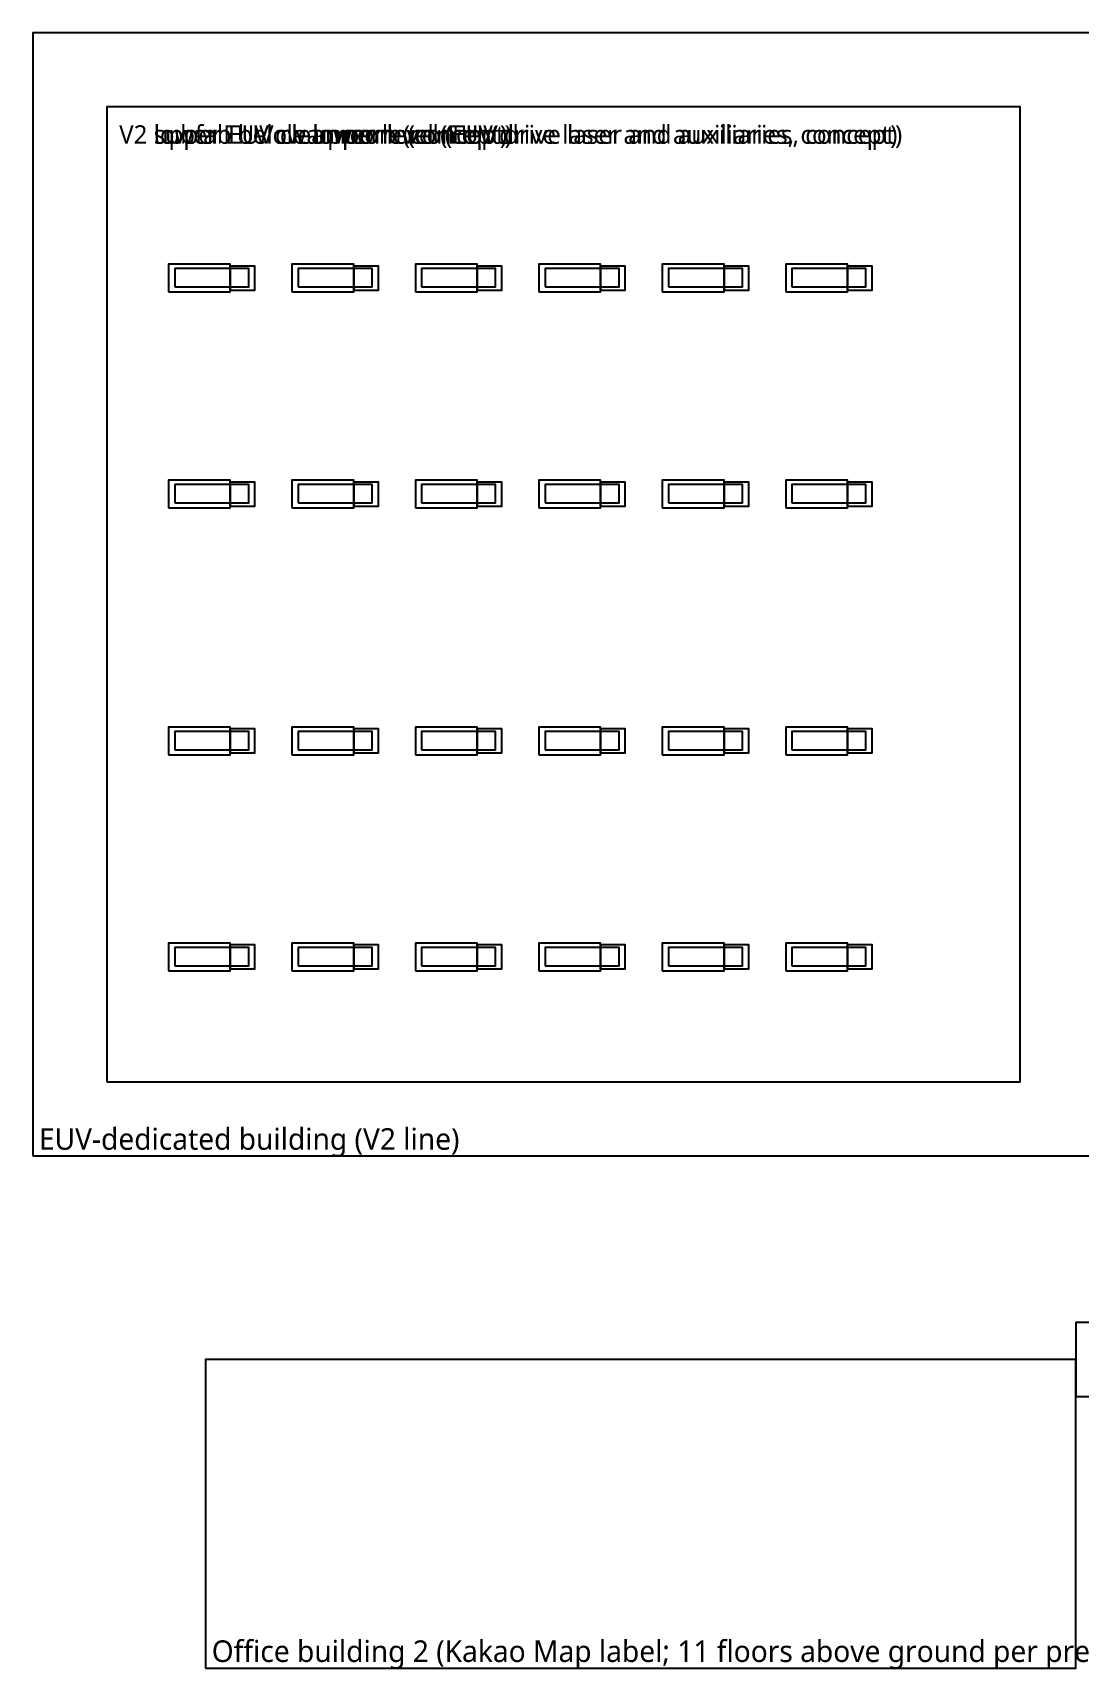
# Model space of a CAD drawing. Header units: metres. Extents: x -1640 to 1560, y -268 to 2338.
# Drawn here: x -522 to -352.3, y 1501.8 to 1767 of the extents above; entities that cross this region are included whole.
import ezdxf

# ---------------------------------------------------------------- set-up
doc = ezdxf.new("R2010")
doc.units = ezdxf.units.M
for name, color, linetype in [('AUX', 8, 'Continuous'), ('TEXT', 7, 'Continuous'), ('V2-L_EUV', 4, 'Continuous'), ('V2-L_EUVAUX', 1, 'Continuous'), ('V2-L_TEXT', 7, 'Continuous'), ('V2-L_ZONE', 3, 'Continuous'), ('V2-U_EUV', 4, 'Continuous'), ('V2-U_EUVAUX', 1, 'Continuous'), ('V2-U_TEXT', 7, 'Continuous'), ('V2-U_ZONE', 3, 'Continuous')]:
    doc.layers.add(name, color=color, linetype=linetype)
doc.styles.add('KO', font='malgun.ttf')

msp = doc.modelspace()

# ---------------------------------------------------------------- linework, layer by layer
at = {"layer": 'AUX'}
for points in [[(-522, 1585), (-350, 1585), (-350, 1767), (-522, 1767)], [(-353, 1546), (-309, 1546), (-309, 1558), (-353, 1558)], [(-494, 1502), (-353, 1502), (-353, 1552), (-494, 1552)]]:
    msp.add_lwpolyline(points, close=True, dxfattribs=at)
at = {"layer": 'V2-L_EUV'}
for points in [[(-500, 1725), (-490, 1725), (-490, 1729.5), (-500, 1729.5)], [(-490, 1725.3), (-486, 1725.3), (-486, 1729.2), (-490, 1729.2)], [(-480, 1725), (-470, 1725), (-470, 1729.5), (-480, 1729.5)], [(-470, 1725.3), (-466, 1725.3), (-466, 1729.2), (-470, 1729.2)], [(-460, 1725), (-450, 1725), (-450, 1729.5), (-460, 1729.5)], [(-450, 1725.3), (-446, 1725.3), (-446, 1729.2), (-450, 1729.2)], [(-440, 1725), (-430, 1725), (-430, 1729.5), (-440, 1729.5)], [(-430, 1725.3), (-426, 1725.3), (-426, 1729.2), (-430, 1729.2)], [(-420, 1725), (-410, 1725), (-410, 1729.5), (-420, 1729.5)], [(-410, 1725.3), (-406, 1725.3), (-406, 1729.2), (-410, 1729.2)], [(-400, 1725), (-390, 1725), (-390, 1729.5), (-400, 1729.5)], [(-390, 1725.3), (-386, 1725.3), (-386, 1729.2), (-390, 1729.2)], [(-500, 1690), (-490, 1690), (-490, 1694.5), (-500, 1694.5)], [(-480, 1690), (-470, 1690), (-470, 1694.5), (-480, 1694.5)], [(-460, 1690), (-450, 1690), (-450, 1694.5), (-460, 1694.5)], [(-440, 1690), (-430, 1690), (-430, 1694.5), (-440, 1694.5)], [(-420, 1690), (-410, 1690), (-410, 1694.5), (-420, 1694.5)], [(-400, 1690), (-390, 1690), (-390, 1694.5), (-400, 1694.5)], [(-490, 1690.3), (-486, 1690.3), (-486, 1694.2), (-490, 1694.2)], [(-470, 1690.3), (-466, 1690.3), (-466, 1694.2), (-470, 1694.2)], [(-450, 1690.3), (-446, 1690.3), (-446, 1694.2), (-450, 1694.2)], [(-430, 1690.3), (-426, 1690.3), (-426, 1694.2), (-430, 1694.2)], [(-410, 1690.3), (-406, 1690.3), (-406, 1694.2), (-410, 1694.2)], [(-390, 1690.3), (-386, 1690.3), (-386, 1694.2), (-390, 1694.2)], [(-500, 1650), (-490, 1650), (-490, 1654.5), (-500, 1654.5)], [(-490, 1650.3), (-486, 1650.3), (-486, 1654.2), (-490, 1654.2)], [(-480, 1650), (-470, 1650), (-470, 1654.5), (-480, 1654.5)], [(-470, 1650.3), (-466, 1650.3), (-466, 1654.2), (-470, 1654.2)], [(-460, 1650), (-450, 1650), (-450, 1654.5), (-460, 1654.5)], [(-450, 1650.3), (-446, 1650.3), (-446, 1654.2), (-450, 1654.2)], [(-440, 1650), (-430, 1650), (-430, 1654.5), (-440, 1654.5)], [(-430, 1650.3), (-426, 1650.3), (-426, 1654.2), (-430, 1654.2)], [(-420, 1650), (-410, 1650), (-410, 1654.5), (-420, 1654.5)], [(-410, 1650.3), (-406, 1650.3), (-406, 1654.2), (-410, 1654.2)], [(-400, 1650), (-390, 1650), (-390, 1654.5), (-400, 1654.5)], [(-390, 1650.3), (-386, 1650.3), (-386, 1654.2), (-390, 1654.2)], [(-500, 1615), (-490, 1615), (-490, 1619.5), (-500, 1619.5)], [(-490, 1615.3), (-486, 1615.3), (-486, 1619.2), (-490, 1619.2)], [(-480, 1615), (-470, 1615), (-470, 1619.5), (-480, 1619.5)], [(-470, 1615.3), (-466, 1615.3), (-466, 1619.2), (-470, 1619.2)], [(-460, 1615), (-450, 1615), (-450, 1619.5), (-460, 1619.5)], [(-450, 1615.3), (-446, 1615.3), (-446, 1619.2), (-450, 1619.2)], [(-440, 1615), (-430, 1615), (-430, 1619.5), (-440, 1619.5)], [(-430, 1615.3), (-426, 1615.3), (-426, 1619.2), (-430, 1619.2)], [(-420, 1615), (-410, 1615), (-410, 1619.5), (-420, 1619.5)], [(-410, 1615.3), (-406, 1615.3), (-406, 1619.2), (-410, 1619.2)], [(-400, 1615), (-390, 1615), (-390, 1619.5), (-400, 1619.5)], [(-390, 1615.3), (-386, 1615.3), (-386, 1619.2), (-390, 1619.2)]]:
    msp.add_lwpolyline(points, close=True, dxfattribs=at)
at = {"layer": 'V2-L_EUVAUX'}
for points in [[(-499, 1725.8), (-487, 1725.8), (-487, 1728.8), (-499, 1728.8)], [(-479, 1725.8), (-467, 1725.8), (-467, 1728.8), (-479, 1728.8)], [(-459, 1725.8), (-447, 1725.8), (-447, 1728.8), (-459, 1728.8)], [(-439, 1725.8), (-427, 1725.8), (-427, 1728.8), (-439, 1728.8)], [(-419, 1725.8), (-407, 1725.8), (-407, 1728.8), (-419, 1728.8)], [(-399, 1725.8), (-387, 1725.8), (-387, 1728.8), (-399, 1728.8)], [(-499, 1690.8), (-487, 1690.8), (-487, 1693.8), (-499, 1693.8)], [(-479, 1690.8), (-467, 1690.8), (-467, 1693.8), (-479, 1693.8)], [(-459, 1690.8), (-447, 1690.8), (-447, 1693.8), (-459, 1693.8)], [(-439, 1690.8), (-427, 1690.8), (-427, 1693.8), (-439, 1693.8)], [(-419, 1690.8), (-407, 1690.8), (-407, 1693.8), (-419, 1693.8)], [(-399, 1690.8), (-387, 1690.8), (-387, 1693.8), (-399, 1693.8)], [(-499, 1650.8), (-487, 1650.8), (-487, 1653.8), (-499, 1653.8)], [(-479, 1650.8), (-467, 1650.8), (-467, 1653.8), (-479, 1653.8)], [(-459, 1650.8), (-447, 1650.8), (-447, 1653.8), (-459, 1653.8)], [(-439, 1650.8), (-427, 1650.8), (-427, 1653.8), (-439, 1653.8)], [(-419, 1650.8), (-407, 1650.8), (-407, 1653.8), (-419, 1653.8)], [(-399, 1650.8), (-387, 1650.8), (-387, 1653.8), (-399, 1653.8)], [(-499, 1615.8), (-487, 1615.8), (-487, 1618.8), (-499, 1618.8)], [(-479, 1615.8), (-467, 1615.8), (-467, 1618.8), (-479, 1618.8)], [(-459, 1615.8), (-447, 1615.8), (-447, 1618.8), (-459, 1618.8)], [(-439, 1615.8), (-427, 1615.8), (-427, 1618.8), (-439, 1618.8)], [(-419, 1615.8), (-407, 1615.8), (-407, 1618.8), (-419, 1618.8)], [(-399, 1615.8), (-387, 1615.8), (-387, 1618.8), (-399, 1618.8)]]:
    msp.add_lwpolyline(points, close=True, dxfattribs=at)
at = {"layer": 'V2-L_ZONE'}
msp.add_lwpolyline([(-510, 1597), (-362, 1597), (-362, 1755), (-510, 1755)], close=True, dxfattribs=at)
msp.add_lwpolyline([(-510, 1597), (-362, 1597), (-362, 1755), (-510, 1755)], close=True, dxfattribs=at)
at = {"layer": 'V2-U_EUV'}
for points in [[(-500, 1725), (-490, 1725), (-490, 1729.5), (-500, 1729.5)], [(-490, 1725.3), (-486, 1725.3), (-486, 1729.2), (-490, 1729.2)], [(-480, 1725), (-470, 1725), (-470, 1729.5), (-480, 1729.5)], [(-470, 1725.3), (-466, 1725.3), (-466, 1729.2), (-470, 1729.2)], [(-460, 1725), (-450, 1725), (-450, 1729.5), (-460, 1729.5)], [(-450, 1725.3), (-446, 1725.3), (-446, 1729.2), (-450, 1729.2)], [(-440, 1725), (-430, 1725), (-430, 1729.5), (-440, 1729.5)], [(-430, 1725.3), (-426, 1725.3), (-426, 1729.2), (-430, 1729.2)], [(-420, 1725), (-410, 1725), (-410, 1729.5), (-420, 1729.5)], [(-410, 1725.3), (-406, 1725.3), (-406, 1729.2), (-410, 1729.2)], [(-400, 1725), (-390, 1725), (-390, 1729.5), (-400, 1729.5)], [(-390, 1725.3), (-386, 1725.3), (-386, 1729.2), (-390, 1729.2)], [(-500, 1690), (-490, 1690), (-490, 1694.5), (-500, 1694.5)], [(-480, 1690), (-470, 1690), (-470, 1694.5), (-480, 1694.5)], [(-460, 1690), (-450, 1690), (-450, 1694.5), (-460, 1694.5)], [(-440, 1690), (-430, 1690), (-430, 1694.5), (-440, 1694.5)], [(-420, 1690), (-410, 1690), (-410, 1694.5), (-420, 1694.5)], [(-400, 1690), (-390, 1690), (-390, 1694.5), (-400, 1694.5)], [(-490, 1690.3), (-486, 1690.3), (-486, 1694.2), (-490, 1694.2)], [(-470, 1690.3), (-466, 1690.3), (-466, 1694.2), (-470, 1694.2)], [(-450, 1690.3), (-446, 1690.3), (-446, 1694.2), (-450, 1694.2)], [(-430, 1690.3), (-426, 1690.3), (-426, 1694.2), (-430, 1694.2)], [(-410, 1690.3), (-406, 1690.3), (-406, 1694.2), (-410, 1694.2)], [(-390, 1690.3), (-386, 1690.3), (-386, 1694.2), (-390, 1694.2)], [(-500, 1650), (-490, 1650), (-490, 1654.5), (-500, 1654.5)], [(-490, 1650.3), (-486, 1650.3), (-486, 1654.2), (-490, 1654.2)], [(-480, 1650), (-470, 1650), (-470, 1654.5), (-480, 1654.5)], [(-470, 1650.3), (-466, 1650.3), (-466, 1654.2), (-470, 1654.2)], [(-460, 1650), (-450, 1650), (-450, 1654.5), (-460, 1654.5)], [(-450, 1650.3), (-446, 1650.3), (-446, 1654.2), (-450, 1654.2)], [(-440, 1650), (-430, 1650), (-430, 1654.5), (-440, 1654.5)], [(-430, 1650.3), (-426, 1650.3), (-426, 1654.2), (-430, 1654.2)], [(-420, 1650), (-410, 1650), (-410, 1654.5), (-420, 1654.5)], [(-410, 1650.3), (-406, 1650.3), (-406, 1654.2), (-410, 1654.2)], [(-400, 1650), (-390, 1650), (-390, 1654.5), (-400, 1654.5)], [(-390, 1650.3), (-386, 1650.3), (-386, 1654.2), (-390, 1654.2)], [(-500, 1615), (-490, 1615), (-490, 1619.5), (-500, 1619.5)], [(-490, 1615.3), (-486, 1615.3), (-486, 1619.2), (-490, 1619.2)], [(-480, 1615), (-470, 1615), (-470, 1619.5), (-480, 1619.5)], [(-470, 1615.3), (-466, 1615.3), (-466, 1619.2), (-470, 1619.2)], [(-460, 1615), (-450, 1615), (-450, 1619.5), (-460, 1619.5)], [(-450, 1615.3), (-446, 1615.3), (-446, 1619.2), (-450, 1619.2)], [(-440, 1615), (-430, 1615), (-430, 1619.5), (-440, 1619.5)], [(-430, 1615.3), (-426, 1615.3), (-426, 1619.2), (-430, 1619.2)], [(-420, 1615), (-410, 1615), (-410, 1619.5), (-420, 1619.5)], [(-410, 1615.3), (-406, 1615.3), (-406, 1619.2), (-410, 1619.2)], [(-400, 1615), (-390, 1615), (-390, 1619.5), (-400, 1619.5)], [(-390, 1615.3), (-386, 1615.3), (-386, 1619.2), (-390, 1619.2)]]:
    msp.add_lwpolyline(points, close=True, dxfattribs=at)
at = {"layer": 'V2-U_EUVAUX'}
for points in [[(-499, 1725.8), (-487, 1725.8), (-487, 1728.8), (-499, 1728.8)], [(-479, 1725.8), (-467, 1725.8), (-467, 1728.8), (-479, 1728.8)], [(-459, 1725.8), (-447, 1725.8), (-447, 1728.8), (-459, 1728.8)], [(-439, 1725.8), (-427, 1725.8), (-427, 1728.8), (-439, 1728.8)], [(-419, 1725.8), (-407, 1725.8), (-407, 1728.8), (-419, 1728.8)], [(-399, 1725.8), (-387, 1725.8), (-387, 1728.8), (-399, 1728.8)], [(-499, 1690.8), (-487, 1690.8), (-487, 1693.8), (-499, 1693.8)], [(-479, 1690.8), (-467, 1690.8), (-467, 1693.8), (-479, 1693.8)], [(-459, 1690.8), (-447, 1690.8), (-447, 1693.8), (-459, 1693.8)], [(-439, 1690.8), (-427, 1690.8), (-427, 1693.8), (-439, 1693.8)], [(-419, 1690.8), (-407, 1690.8), (-407, 1693.8), (-419, 1693.8)], [(-399, 1690.8), (-387, 1690.8), (-387, 1693.8), (-399, 1693.8)], [(-499, 1650.8), (-487, 1650.8), (-487, 1653.8), (-499, 1653.8)], [(-479, 1650.8), (-467, 1650.8), (-467, 1653.8), (-479, 1653.8)], [(-459, 1650.8), (-447, 1650.8), (-447, 1653.8), (-459, 1653.8)], [(-439, 1650.8), (-427, 1650.8), (-427, 1653.8), (-439, 1653.8)], [(-419, 1650.8), (-407, 1650.8), (-407, 1653.8), (-419, 1653.8)], [(-399, 1650.8), (-387, 1650.8), (-387, 1653.8), (-399, 1653.8)], [(-499, 1615.8), (-487, 1615.8), (-487, 1618.8), (-499, 1618.8)], [(-479, 1615.8), (-467, 1615.8), (-467, 1618.8), (-479, 1618.8)], [(-459, 1615.8), (-447, 1615.8), (-447, 1618.8), (-459, 1618.8)], [(-439, 1615.8), (-427, 1615.8), (-427, 1618.8), (-439, 1618.8)], [(-419, 1615.8), (-407, 1615.8), (-407, 1618.8), (-419, 1618.8)], [(-399, 1615.8), (-387, 1615.8), (-387, 1618.8), (-399, 1618.8)]]:
    msp.add_lwpolyline(points, close=True, dxfattribs=at)
at = {"layer": 'V2-U_ZONE'}
msp.add_lwpolyline([(-510, 1597), (-362, 1597), (-362, 1755), (-510, 1755)], close=True, dxfattribs=at)
msp.add_lwpolyline([(-510, 1597), (-362, 1597), (-362, 1755), (-510, 1755)], close=True, dxfattribs=at)

# ---------------------------------------------------------------- texts
at = {"layer": 'TEXT', "style": 'KO'}
for s, p in [('EUV-dedicated building (V2 line)', (-521, 1586)), ('Office building 2 (Kakao Map label; 11 floors above ground per press)', (-493, 1503))]:
    msp.add_text(s, height=3.5, dxfattribs=at).set_placement(p)
at = {"layer": 'V2-L_TEXT', "style": 'KO'}
for s in ['V2 subfab below lower level (EUV drive laser and auxiliaries, concept)', 'V2 lower EUV cleanroom (concept)']:
    msp.add_text(s, height=3, dxfattribs=at).set_placement((-508, 1749))
at = {"layer": 'V2-U_TEXT', "style": 'KO'}
for s in ['V2 subfab below upper level (EUV drive laser and auxiliaries, concept)', 'V2 upper EUV cleanroom (concept)']:
    msp.add_text(s, height=3, dxfattribs=at).set_placement((-508, 1749))

doc.saveas('drawing.dxf')
